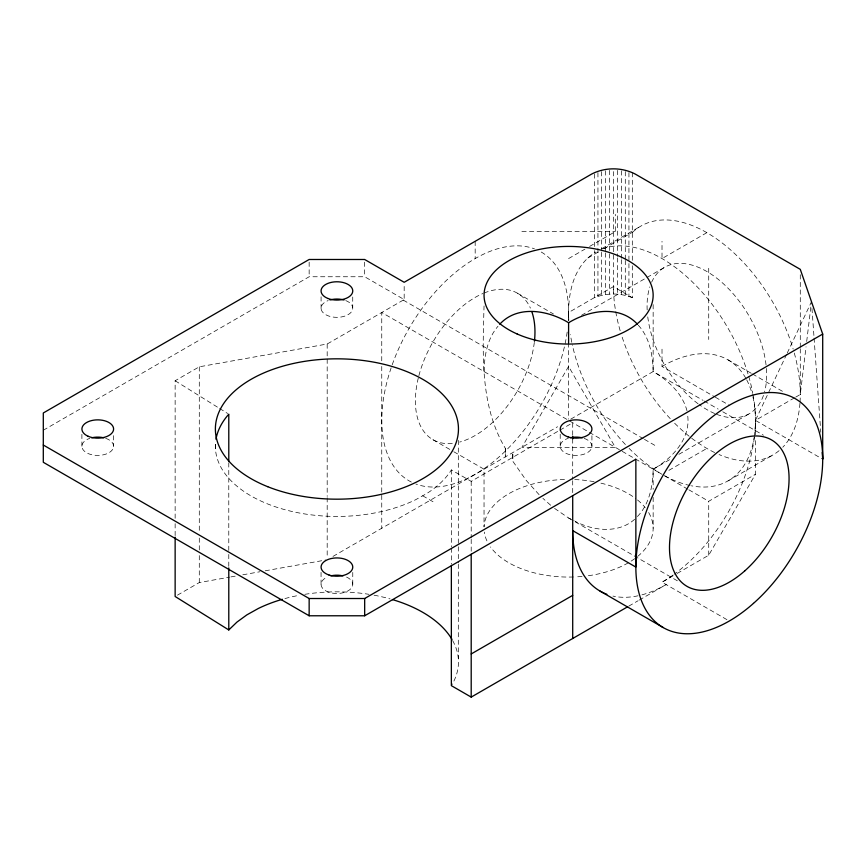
<?xml version="1.0" encoding="UTF-8"?>
<svg xmlns="http://www.w3.org/2000/svg" width="866" height="866" viewBox="0 0 866 866"><rect width="100%" height="100%" fill="white"/><g stroke="black" fill="none" stroke-linecap="round" stroke-linejoin="round"><path stroke-width="0.65" stroke-dasharray="4.33 3.25" d="M505.311 448.285L505.311 456.912L505.311 448.285C479.742 405.385 482.795 353.837 484.04 305.958M484.04 371.557C484.375 355.688 487.266 338.584 498.004 326.255M795.681 397.137L800.281 394.485L806.04 346.779M806.69 341.475L811.334 303.035M786.642 354.313L755.433 420.378L755.433 436.561M787.216 353.09L811.485 301.714M677.201 573.422L708.724 555.214L755.433 474.308L755.433 437.904M637.43 516.526C649.468 504.055 652.867 485.945 653.148 469.199C672.514 458.255 691.62 437.904 687.442 413.937M632.31 232.478L632.743 232.088A132.119 76.273 60 0 1 793.169 349.095M634.637 519.308C618.205 533.857 593.362 530.923 575.219 521.332M632.31 265.765L632.31 297.72L613.442 286.614L568.594 312.507L568.594 320.593M43.3 430.24L309.151 276.752L364.673 276.752L404.173 299.56L404.173 283.626M175.138 518.29L175.138 380.748L199.288 366.805L327.186 344.008L404.173 299.56M568.594 258.566L584.94 249.127M589.616 246.431L615.304 231.601L615.304 214.335M601.708 248.704L640.797 226.134M587.895 257.981L599.402 251.346M604.003 248.683L632.743 232.088M706.862 232.673L662.014 258.566L662.014 241.311M581.476 315.311L645.852 278.138M647.021 277.456L664.579 267.323M177.433 595.169L199.288 582.558L229.609 577.146M332.999 556.405L557.563 426.743M570.802 419.101L653.148 371.557L703.062 400.373M215.407 444.464A121.543 70.178 0 0 0 284.427 509.565A121.543 70.178 0 0 0 415.55 499.769L426.97 493.393A121.543 70.178 0 0 0 451.359 469.902L471.201 481.355L558.711 430.835M559.88 430.164L572.707 422.749L572.707 436.237M669.537 459.727L653.148 469.199L653.148 489.322M678.901 454.325L749.133 413.775M668.92 470.335L706.862 448.426M794.533 397.808L755.433 420.378L822.7 459.207M728.079 480.857L772.916 454.964M708.724 555.214L708.724 501.284L755.433 474.308M726.942 619.666L662.014 582.19L676.032 574.093M628.759 606.135L638.101 600.744M639.27 600.073L666.138 584.561A132.119 76.273 -60 0 1 641.955 594.845M632.31 297.72C620.402 292.784 606.471 292.784 594.563 297.72L594.563 250.631M230.93 576.908L236.201 575.966M242.805 574.797L259.941 571.744M265.212 570.802L325.876 559.988M521.884 231.601L615.304 231.601M554.597 508.418L568.594 518.009L574.115 520.78M728.079 359.899L751.266 373.289M752.424 373.96L783.741 392.038M662.014 349.182L662.014 366.437L714.201 396.563M715.359 397.234L729.28 405.266M517.457 293.217L553.482 314.012M704.231 401.045L718.152 409.088M722.796 411.772L763.433 435.23M403.242 300.101L643.297 438.694M644.466 439.365L657.348 446.802M566.851 419.371L381.754 312.507L381.754 361.046M569.698 421.017L660.845 473.637M664.352 475.661L687.701 489.149M688.871 489.82L708.724 501.284M432.892 439.668L452.658 451.078M453.816 451.749L484.04 469.199L484.04 526.907A84.554 48.821 0 0 1 567.371 479.439M568.594 518.009L678.879 581.681M422.684 495.785L434.451 502.572M175.138 380.748L218.513 407.799M219.661 408.503L227.65 413.493M638.307 325.237C649.717 337.621 652.823 355.255 653.148 371.557C668.39 380.542 682.7 393.619 687.149 411.361M550.657 505.235L542.906 498.361M539.096 494.67L526.322 480.522L512.791 461.221L512.791 452.593L512.791 461.221M811.972 308.448L813.986 336.712M814.072 338.054L820.784 432.286M800.281 274.739L800.281 347.396M800.281 348.738L800.281 394.485M708.724 268.276L708.724 339.472M653.148 304.615L653.148 371.557M653.148 497.376L653.148 528.249M632.31 172.594L632.31 260.439M628.933 172.637L628.933 296.421M625.295 171.598L625.295 259.064M625.295 260.406L625.295 295.393M621.463 170.851L621.463 258.306M621.463 259.648L621.463 294.635M617.48 170.396L617.48 256.509M617.48 257.851L617.48 294.18M613.442 171.587L613.442 294.029M609.393 170.396L609.393 252.471M609.393 253.814L609.393 294.18M605.41 170.851L605.41 251.584M605.41 252.926L605.41 294.635M601.578 171.598L601.578 250.988M601.578 252.331L601.578 295.393M597.941 172.637L597.941 296.421M594.563 173.936L594.563 249.289M591.922 435.75L591.922 446.369M572.707 438.932L572.707 479.385M572.707 480.738L572.707 492.873M568.594 342.914L568.594 419.101M560.215 434.212L560.215 446.163M475.174 241.311L475.174 258.566M471.201 481.355L471.201 537.992M471.201 539.345L471.201 551.48M458.309 440.372L458.309 545.428M458.309 546.782L458.309 562.943M458.309 564.286L458.309 658.571M451.359 469.902L451.359 546.76M451.359 548.113L451.359 564.296M381.754 366.437L381.754 528.249M364.673 262.149L364.673 276.752M352.733 297.006L352.733 307.625M352.765 572.394L352.765 584.344M327.186 344.008L327.186 496.38M327.186 497.723L327.186 557.055M321.091 296.789L321.091 308.74M321.059 572.394L321.059 584.344M309.151 262.149L309.151 276.752M228.786 462.747L228.786 553.093M228.786 554.435L228.786 566.57M215.515 444.399L215.515 449.703M199.288 366.805L199.288 532.666M199.288 538.057L199.288 550.191M199.288 555.582L199.288 582.558M175.138 523.681L175.138 535.816M113.608 435.641L113.608 446.261M81.902 434.31L81.902 446.261M541.228 252.028A132.119 76.273 -60 0 1 568.356 320.333M567.176 332.046A132.119 76.273 -60 0 1 415.907 484.04M411.307 482.037A132.119 76.273 -60 0 1 404.942 335.867A132.119 76.273 -60 0 1 534.441 248.834M754.47 435.295A132.119 76.273 60 0 1 691.404 485.804M690.105 485.534A132.119 76.273 60 0 1 664.233 475.564M662.014 474.308A132.119 76.273 60 0 1 629.106 448.393M625.404 444.539A132.119 76.273 60 0 1 572.329 344.841M571.777 342.265A132.119 76.273 60 0 1 570.391 334.59M568.832 320.333A132.119 76.273 60 0 1 595.96 252.028M602.758 248.834A132.119 76.273 60 0 1 748.321 374.989M748.711 376.299A132.119 76.273 60 0 1 752.76 393.186M752.998 394.463A132.119 76.273 60 0 1 754.632 433.996M662.014 366.437A132.119 76.273 -60 0 1 746.102 378.756M746.687 379.838A132.119 76.273 -60 0 1 752.251 394.29M752.857 396.682A132.119 76.273 -60 0 1 754.632 434.916M754.351 437.406A132.119 76.273 -60 0 1 674.213 574.223M673.109 575.013A132.119 76.273 -60 0 1 662.014 582.19M763.476 395.426A84.554 48.821 60 0 1 715.771 413.959M714.667 413.504A84.554 48.821 60 0 1 699.057 404.498M698.083 403.783A84.554 48.821 60 0 1 647.584 315.332M647.162 309.952A84.554 48.821 60 0 1 649.836 286.873M651.622 282.24A84.554 48.821 60 0 1 714.667 276.611A84.554 48.821 60 0 1 766.139 365.766M766.388 368.472A84.554 48.821 60 0 1 764.613 391.757M779.075 450.677A132.119 76.273 60 0 1 719.051 454.542M714.634 452.539A132.119 76.273 60 0 1 673.943 422.511M670.241 418.657A132.119 76.273 60 0 1 621.669 335.629M620.164 330.693A132.119 76.273 60 0 1 613.442 286.614M794.295 353.025A132.119 76.273 60 0 1 800.043 402.041M799.957 403.275A132.119 76.273 60 0 1 782.788 447.224M484.083 293.022A84.554 48.821 -60 0 1 530.414 308.123M534.311 342.416A84.554 48.821 -60 0 1 459.694 442.061M452.29 443.435A84.554 48.821 -60 0 1 418.559 376.937M418.884 375.682A84.554 48.821 -60 0 1 482.979 293.487M648.666 512.553A84.554 48.821 0 0 1 637.549 556.502M634.702 558.689A84.554 48.821 0 0 1 586.899 575.912M582.06 576.442A84.554 48.821 0 0 1 574.743 576.94M573.508 576.983A84.554 48.821 0 0 1 490.481 546.933M486.919 540.882A84.554 48.821 0 0 1 484.3 532.081M574.743 479.558A84.554 48.821 0 0 1 594.455 481.767M600.95 483.152A84.554 48.821 0 0 1 635.676 498.535M637.549 499.996A84.554 48.821 0 0 1 645.224 507.617M638.047 595.786A132.119 76.273 -60 0 1 612.966 596.089M584.149 438.391A15.859 9.158 0 0 1 588.101 452.225A15.859 9.158 0 0 1 563.809 452.063A15.859 9.158 0 0 1 568.302 438.283M105.684 438.337A15.859 9.158 0 0 1 109.895 452.149A15.859 9.158 0 0 1 85.604 452.149A15.859 9.158 0 0 1 89.826 438.337M346.562 577.081A15.859 9.158 0 0 1 348.597 590.525A15.859 9.158 0 0 1 325.226 590.525A15.859 9.158 0 0 1 327.261 577.081M345.783 300.599A15.859 9.158 0 0 1 348.781 314.25A15.859 9.158 0 0 1 324.945 314.196A15.859 9.158 0 0 1 328.16 300.556M452.637 640.548A121.543 70.178 0 0 1 451.359 685.655M284.936 598.568A121.543 70.178 0 0 1 298.467 595.44M304.81 594.325A121.543 70.178 0 0 1 369.003 594.325M374.09 595.202A121.543 70.178 0 0 1 390.079 598.904M568.594 366.437L521.884 447.343L615.304 447.343L568.594 366.437"/><path stroke-width="1.3" d="M499.758 324.23C517.641 304.648 548.232 310.309 568.594 322.737C588.956 310.309 619.547 304.648 637.43 324.23M175.138 537.169L175.138 596.49L228.786 629.95L236.97 622.08L246.853 614.882L258.274 608.506A121.543 70.178 0 0 1 282.348 599.304M43.3 445.027L309.151 598.514L364.673 598.514L822.7 334.081L800.281 269.348L635.352 174.131C621.961 167.095 604.912 167.095 591.521 174.131L404.173 282.294L364.673 259.486L309.151 259.486L43.3 412.974L43.3 462.292L309.151 615.78L364.673 615.78L635.861 459.207L635.861 567.078L572.707 530.62A132.119 76.273 -60 0 0 606.871 594.293M471.201 653.96L572.707 595.353M451.359 565.639L451.359 685.655L471.201 697.108L627.601 606.806M600.073 591.11L663.215 627.558M822.224 452.474L822.7 459.207L822.7 334.081M572.707 436.237L572.707 438.932M572.707 495.569L572.707 638.502M568.594 322.737L568.594 342.914M471.201 554.175L471.201 697.108M364.673 598.514L364.673 615.78M309.151 598.514L309.151 615.78M228.786 461.394L228.786 414.197A121.543 70.178 0 0 0 215.98 439.224M228.786 567.923L228.786 629.95M531.789 311.565A84.554 48.821 -60 0 1 534.452 341.226M330.844 575.879A15.859 9.158 0 0 1 342.979 575.879M91.688 437.806A15.859 9.158 0 0 1 103.823 437.806M329.968 299.961A15.859 9.158 0 0 1 343.986 299.993M570.174 437.763A15.859 9.158 0 0 1 582.298 437.85M392.45 599.586A121.543 70.178 0 0 1 452.009 639.454M517.121 333.973A84.554 48.821 0 0 0 652.423 301.617A84.554 48.821 0 0 0 536.238 250.144A84.554 48.821 0 0 0 517.121 333.973M753.463 603.385A132.119 76.273 -60 0 0 795.334 398.728A132.119 76.273 -60 0 0 639.043 537.321A132.119 76.273 -60 0 0 753.463 603.385M744.749 570.9A84.554 48.821 -60 0 0 771.552 439.917A84.554 48.821 -60 0 0 671.529 528.617A84.554 48.821 -60 0 0 744.749 570.9M567.988 436.875A15.859 9.158 0 0 0 591.922 429.114A15.859 9.158 0 0 0 568.302 421.028A15.859 9.158 0 0 0 567.988 436.875M88.105 436.269A15.859 9.158 0 0 0 113.468 430.196A15.859 9.158 0 0 0 91.688 420.551A15.859 9.158 0 0 0 88.105 436.269M267.735 486.703A121.543 70.178 0 0 0 458.049 434.732A121.543 70.178 0 0 0 284.936 365.571A121.543 70.178 0 0 0 267.735 486.703M328.983 575.002A15.859 9.158 0 0 0 352.765 567.078A15.859 9.158 0 0 0 328.983 559.155A15.859 9.158 0 0 0 328.983 575.002M328.041 298.51A15.859 9.158 0 0 0 352.722 291.571A15.859 9.158 0 0 0 329.968 282.695A15.859 9.158 0 0 0 328.041 298.51"/></g></svg>
